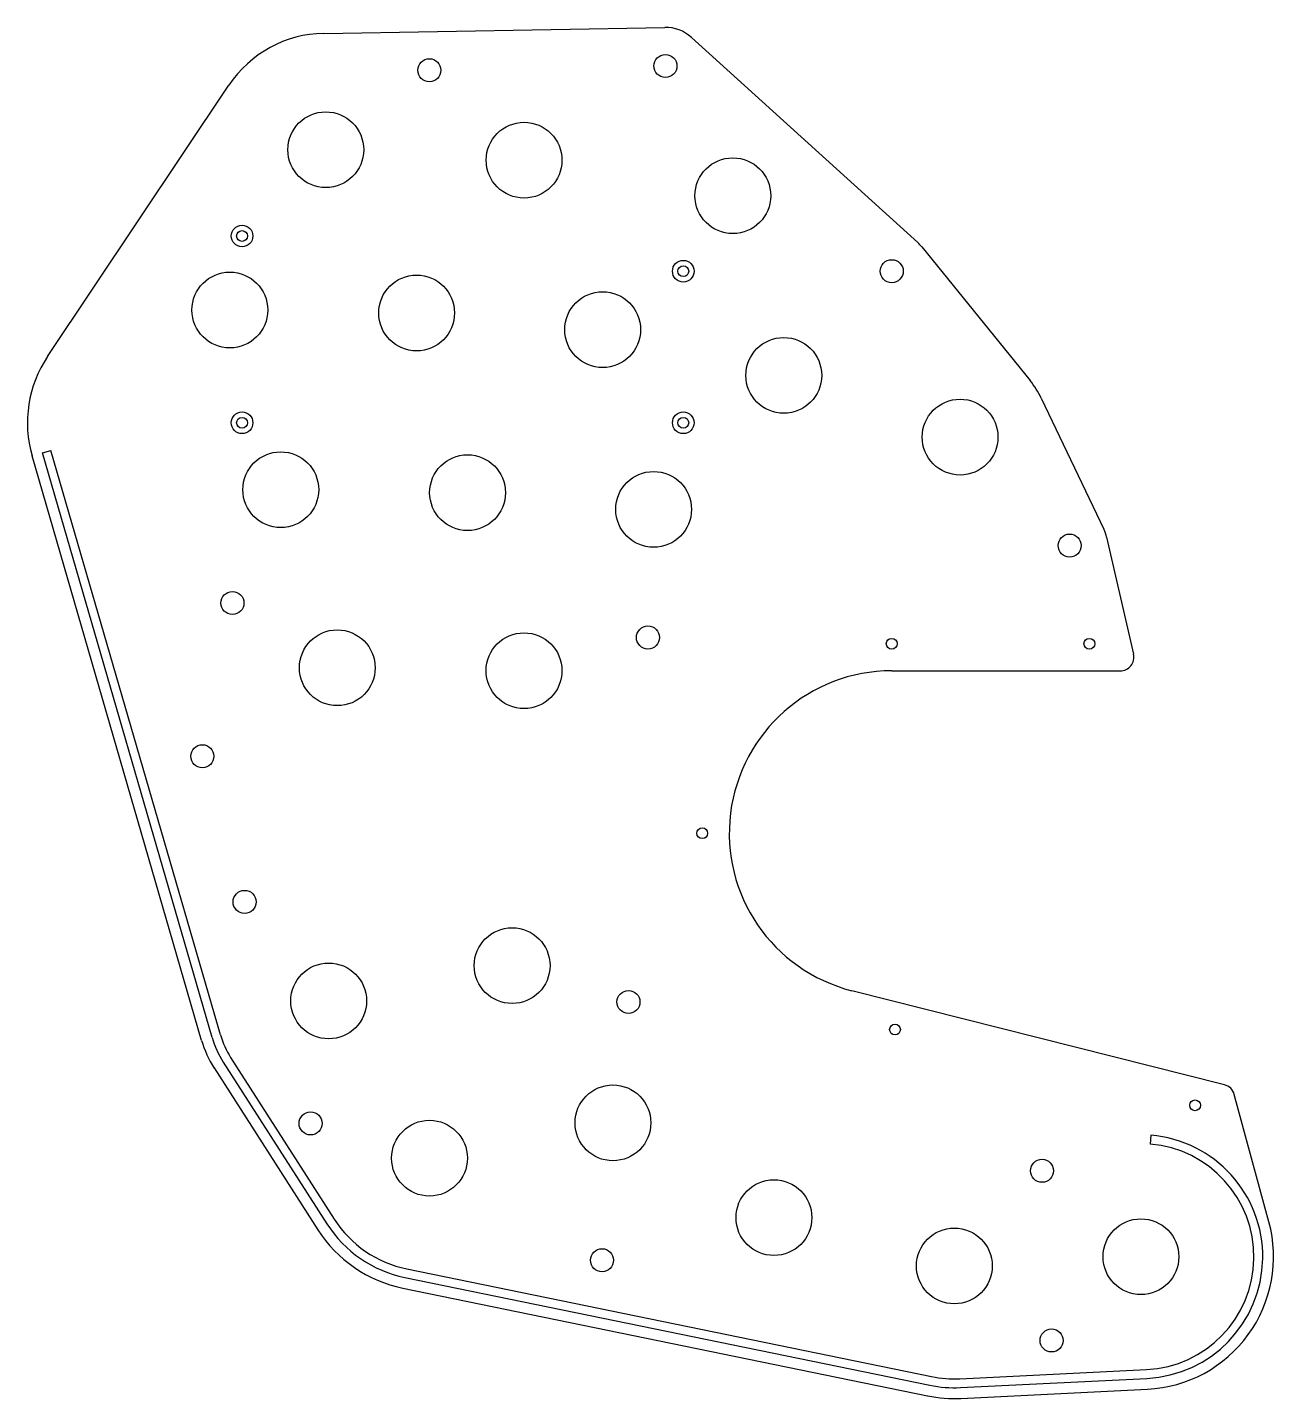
# Model space of a CAD drawing. Header units: millimetres. Extents: x -319 to 141, y -166 to 340.
import ezdxf

# ---------------------------------------------------------------- set-up
doc = ezdxf.new("R2010")
doc.units = ezdxf.units.MM
doc.layers.add('LHSideCover', color=136, linetype='Continuous', lineweight=25, true_color=0x008080)

msp = doc.modelspace()

# ---------------------------------------------------------------- linework, layer by layer
at = {"layer": 'LHSideCover'}
for p, q in [((-209.81, 337.85), (-83.84, 340.05)), ((-74.02, 336.35), (9.57, 260.56)), ((-311.85, 218.44), (-244.82, 318.75)), ((11.07, 258.97), (51.09, 209.61)), ((55.24, 203.05), (78.34, 154.67)), ((-313.69, 182.85), (-310.57, 183.76)), ((-251.08, -33.06), (-313.69, 182.85)), ((-247.96, -32.15), (-310.57, 183.76)), ((-254.93, -34.17), (-317.53, 181.74)), ((79.35, 151.76), (89.27, 108.48)), ((-0.01, 102.37), (84.4, 102.37)), ((122.91, -50.57), (-14.71, -15.81)), ((-244.2, -40.44), (-205.91, -100.19)), ((-250.3, -44.35), (-212.01, -104.1)), ((-246.94, -42.2), (-208.64, -101.94)), ((139.32, -101.21), (126.51, -54.11)), ((95.66, -69.21), (95.4, -72.45)), ((-179.15, -118.55), (14.72, -158.37)), ((-180.61, -125.66), (13.26, -165.47)), ((-179.81, -121.74), (14.07, -161.55)), ((25.18, -159.17), (94.1, -155.76)), ((25.34, -162.41), (94.26, -159.01)), ((25.54, -166.41), (94.46, -163))]:
    msp.add_line(p, q, dxfattribs=at)
for centre, radius in [((-83.59, 325.8), 4.25), ((-170.79, 324.23), 4.25), ((-209.06, 294.86), 14), ((-135.81, 291), 14), ((-58.71, 277.88), 14), ((-240, 263), 4), ((-240, 263), 2), ((-77, 250), 4), ((0, 250), 4.25), ((-244.5, 235.65), 14), ((-175.51, 234.56), 14), ((-77, 250), 2), ((-106.79, 228.4), 14), ((-39.89, 211.5), 14), ((25.24, 188.7), 14), ((-240, 194), 4), ((-77, 194), 4), ((-240, 194), 2), ((-77, 194), 2), ((-225.69, 169.27), 14), ((-156.7, 168.18), 14), ((-87.97, 162.01), 14), ((65.71, 148.64), 4.25), ((-243.53, 127.41), 4.25), ((-204.82, 103.5), 14), ((-90.07, 114.68), 4.25), ((-135.83, 102.41), 14), ((-0.01, 112.37), 2), ((72.99, 112.37), 2), ((-254.65, 70.81), 4.25), ((-70.01, 42.37), 2), ((-239.06, 17.02), 4.25), ((-140.23, -6.53), 14), ((-207.99, -19.57), 14), ((-97.25, -19.96), 4.25), ((1.2, -30.14), 2), ((-103, -64.62), 14), ((-214.67, -64.83), 4.25), ((112.05, -58.14), 2), ((-170.76, -77.66), 14), ((55.51, -82.33), 4.25), ((-43.53, -99.62), 14), ((92.04, -114.06), 14), ((23.12, -117.47), 14), ((-107.01, -115.37), 4.25), ((59.02, -145.01), 4.25)]:
    msp.add_circle(centre, radius, dxfattribs=at)
for centre, radius, start, end in [((-83.59, 325.8), 14.25, 47.7983, 90.9985), ((-209.06, 294.86), 43, 90.9985, 146.2456), ((0, 250), 14.25, 39.0365, 47.7983), ((-275.27, 193.99), 44, 146.2456, 196.1696), ((25.46, 188.83), 33, 25.5245, 39.0365), ((65.71, 148.64), 14, 12.9035, 25.5245), ((84.4, 107.37), 5, 270, 12.9035), ((-0.01, 42.37), 60, 90, 255.8229), ((-217.47, -23.31), 39, 196.1696, 212.6581), ((-217.47, -23.31), 35, 196.1696, 212.6581), ((-217.47, -23.31), 31.75, 196.1696, 212.6581), ((121.69, -55.42), 5, 15.2101, 75.8229), ((92.04, -114.06), 45, 272.8311, 85.3777), ((92.04, -114.06), 41.75, 272.8311, 85.3777), ((-170.76, -77.66), 41.75, 212.6581, 258.3961), ((92.04, -114.06), 49, 272.8311, 15.2101), ((-170.76, -77.66), 49, 212.6581, 258.3961), ((-170.76, -77.66), 45, 212.6581, 258.3961), ((23.12, -117.47), 45, 258.3961, 272.8311), ((23.12, -117.47), 41.75, 258.3961, 272.8311), ((23.12, -117.47), 49, 258.3961, 272.8311)]:
    msp.add_arc(centre, radius, start, end, dxfattribs=at)

doc.saveas('drawing.dxf')
